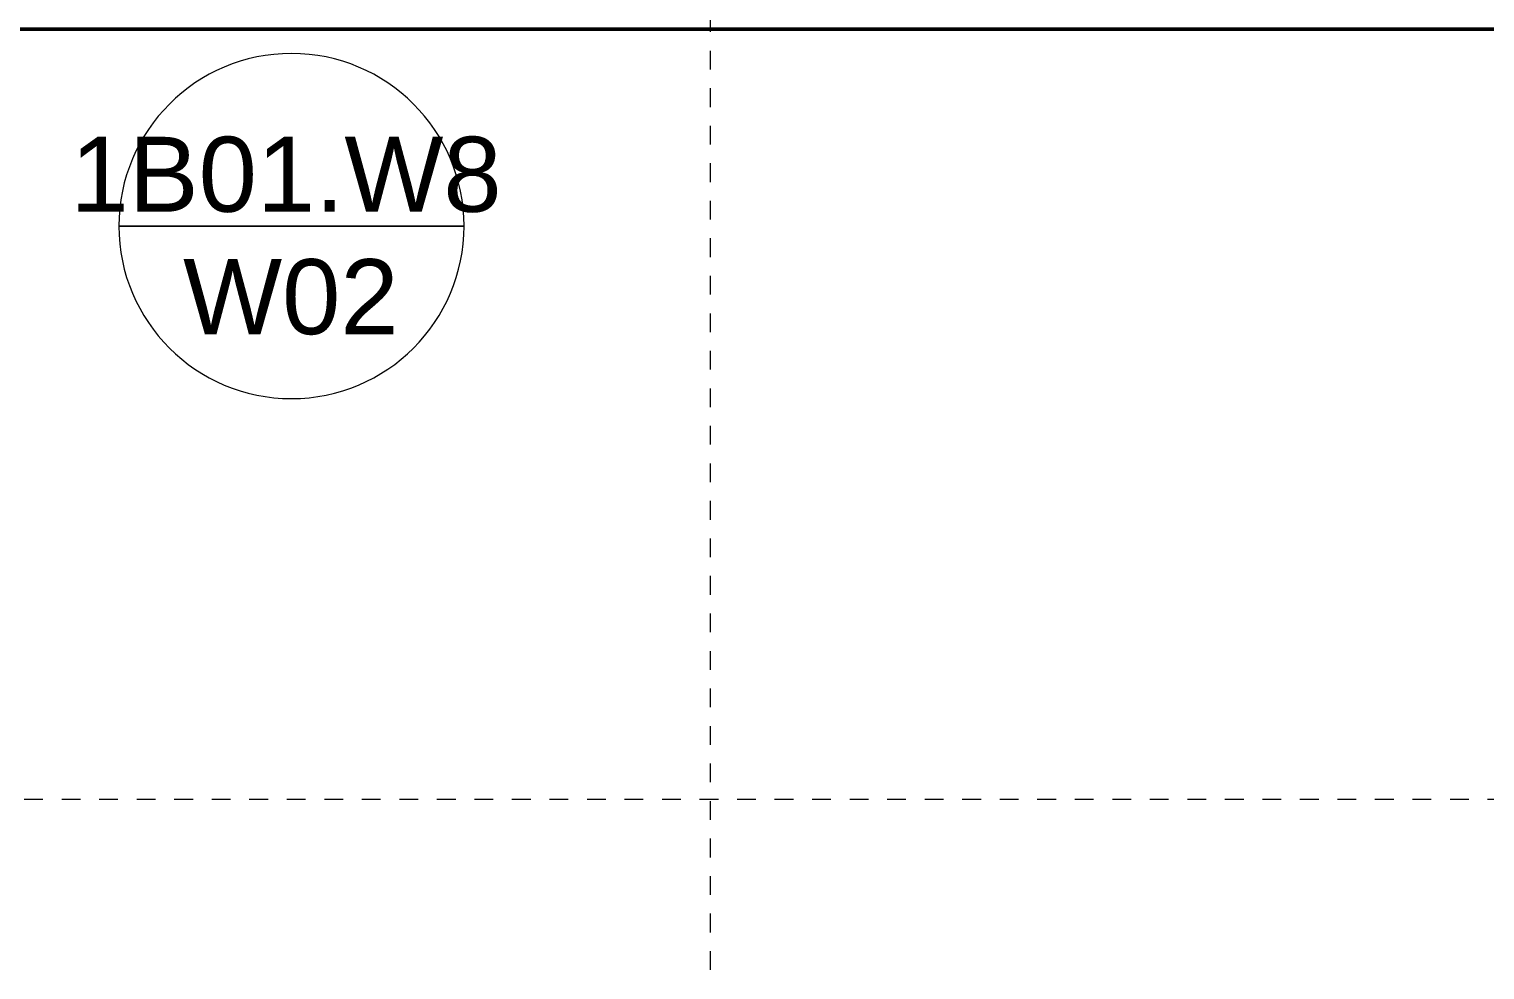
# Model space of a CAD drawing. Header units: metres. Extents: x -2362 to -2010, y -1 to 30.
# Drawn here: x -2167.65 to -2159.89, y 0.22 to 5.24 of the extents above; entities that cross this region are included whole.
import ezdxf

# ---------------------------------------------------------------- set-up
doc = ezdxf.new("R2010")
doc.units = ezdxf.units.M
doc.linetypes.add('AEC_Center', pattern=[0.024, 0.012, -0.004, 0.004, -0.004])
doc.linetypes.add('Grid Line', pattern=[0.021, 0.012, -0.003, 0.003, -0.003])
for name, color, linetype, lineweight in [('A-DETL', 90, 'Continuous', 50), ('A-FLOR-LEVL', 51, 'Continuous', 5), ('A-GLAZ-IDEN', 152, 'Continuous', 5), ('S-GRID', 1, 'Continuous', 5)]:
    doc.layers.add(name, color=color, linetype=linetype, lineweight=lineweight)
doc.styles.add('Arial_2', font='arial.ttf', dxfattribs={"height": 0.4})

# ---------------------------------------------------------------- blocks, each defined once
blk = doc.blocks.new('AA_WINDOW_TYPE MARK _ PRECINCT - Mark _ Type Mark-3459970-SOUTH EAST - PART A')
at = {"layer": 'A-GLAZ-IDEN'}
for p, q in [((-926.4046, 4.1901), (-924.5646, 4.1901)), ((-924.5646, 4.1901), (-926.4046, 4.1901))]:
    blk.add_line(p, q, dxfattribs=at)
for start, end in [(360, 180), (180, 360)]:
    blk.add_arc((-925.4846, 4.1901), 0.92, start, end, dxfattribs=at)

msp = doc.modelspace()

# ---------------------------------------------------------------- linework, layer by layer
at = {"layer": 'A-DETL'}
msp.add_line((-2149.646, 5.24), (-2230.7558, 5.24), dxfattribs=at)
at = {"layer": 'A-FLOR-LEVL', "linetype": 'AEC_Center'}
msp.add_line((-2274.8732, 1.134), (-2139.5964, 1.134), dxfattribs=at)
at = {"layer": 'S-GRID', "linetype": 'Grid Line'}
msp.add_line((-2164.0149, 0.2247), (-2164.0149, 26.1432), dxfattribs=at)

# ---------------------------------------------------------------- block references
at = {"layer": 'A-GLAZ-IDEN'}
msp.add_blockref('AA_WINDOW_TYPE MARK _ PRECINCT - Mark _ Type Mark-3459970-SOUTH EAST - PART A', (-1240.7638, 0), dxfattribs=at)

# ---------------------------------------------------------------- texts
at = {"layer": 'A-GLAZ-IDEN', "char_height": 0.4, "attachment_point": 1, "style": 'Arial_2'}
for s, insert, width in [('1B01.W8', (-2167.4265, 4.6662), 2.870041), ('W02', (-2166.8258, 4.0136), 1.443037)]:
    msp.add_mtext(s, dxfattribs=dict(at, insert=insert, width=width))

doc.saveas('drawing.dxf')
